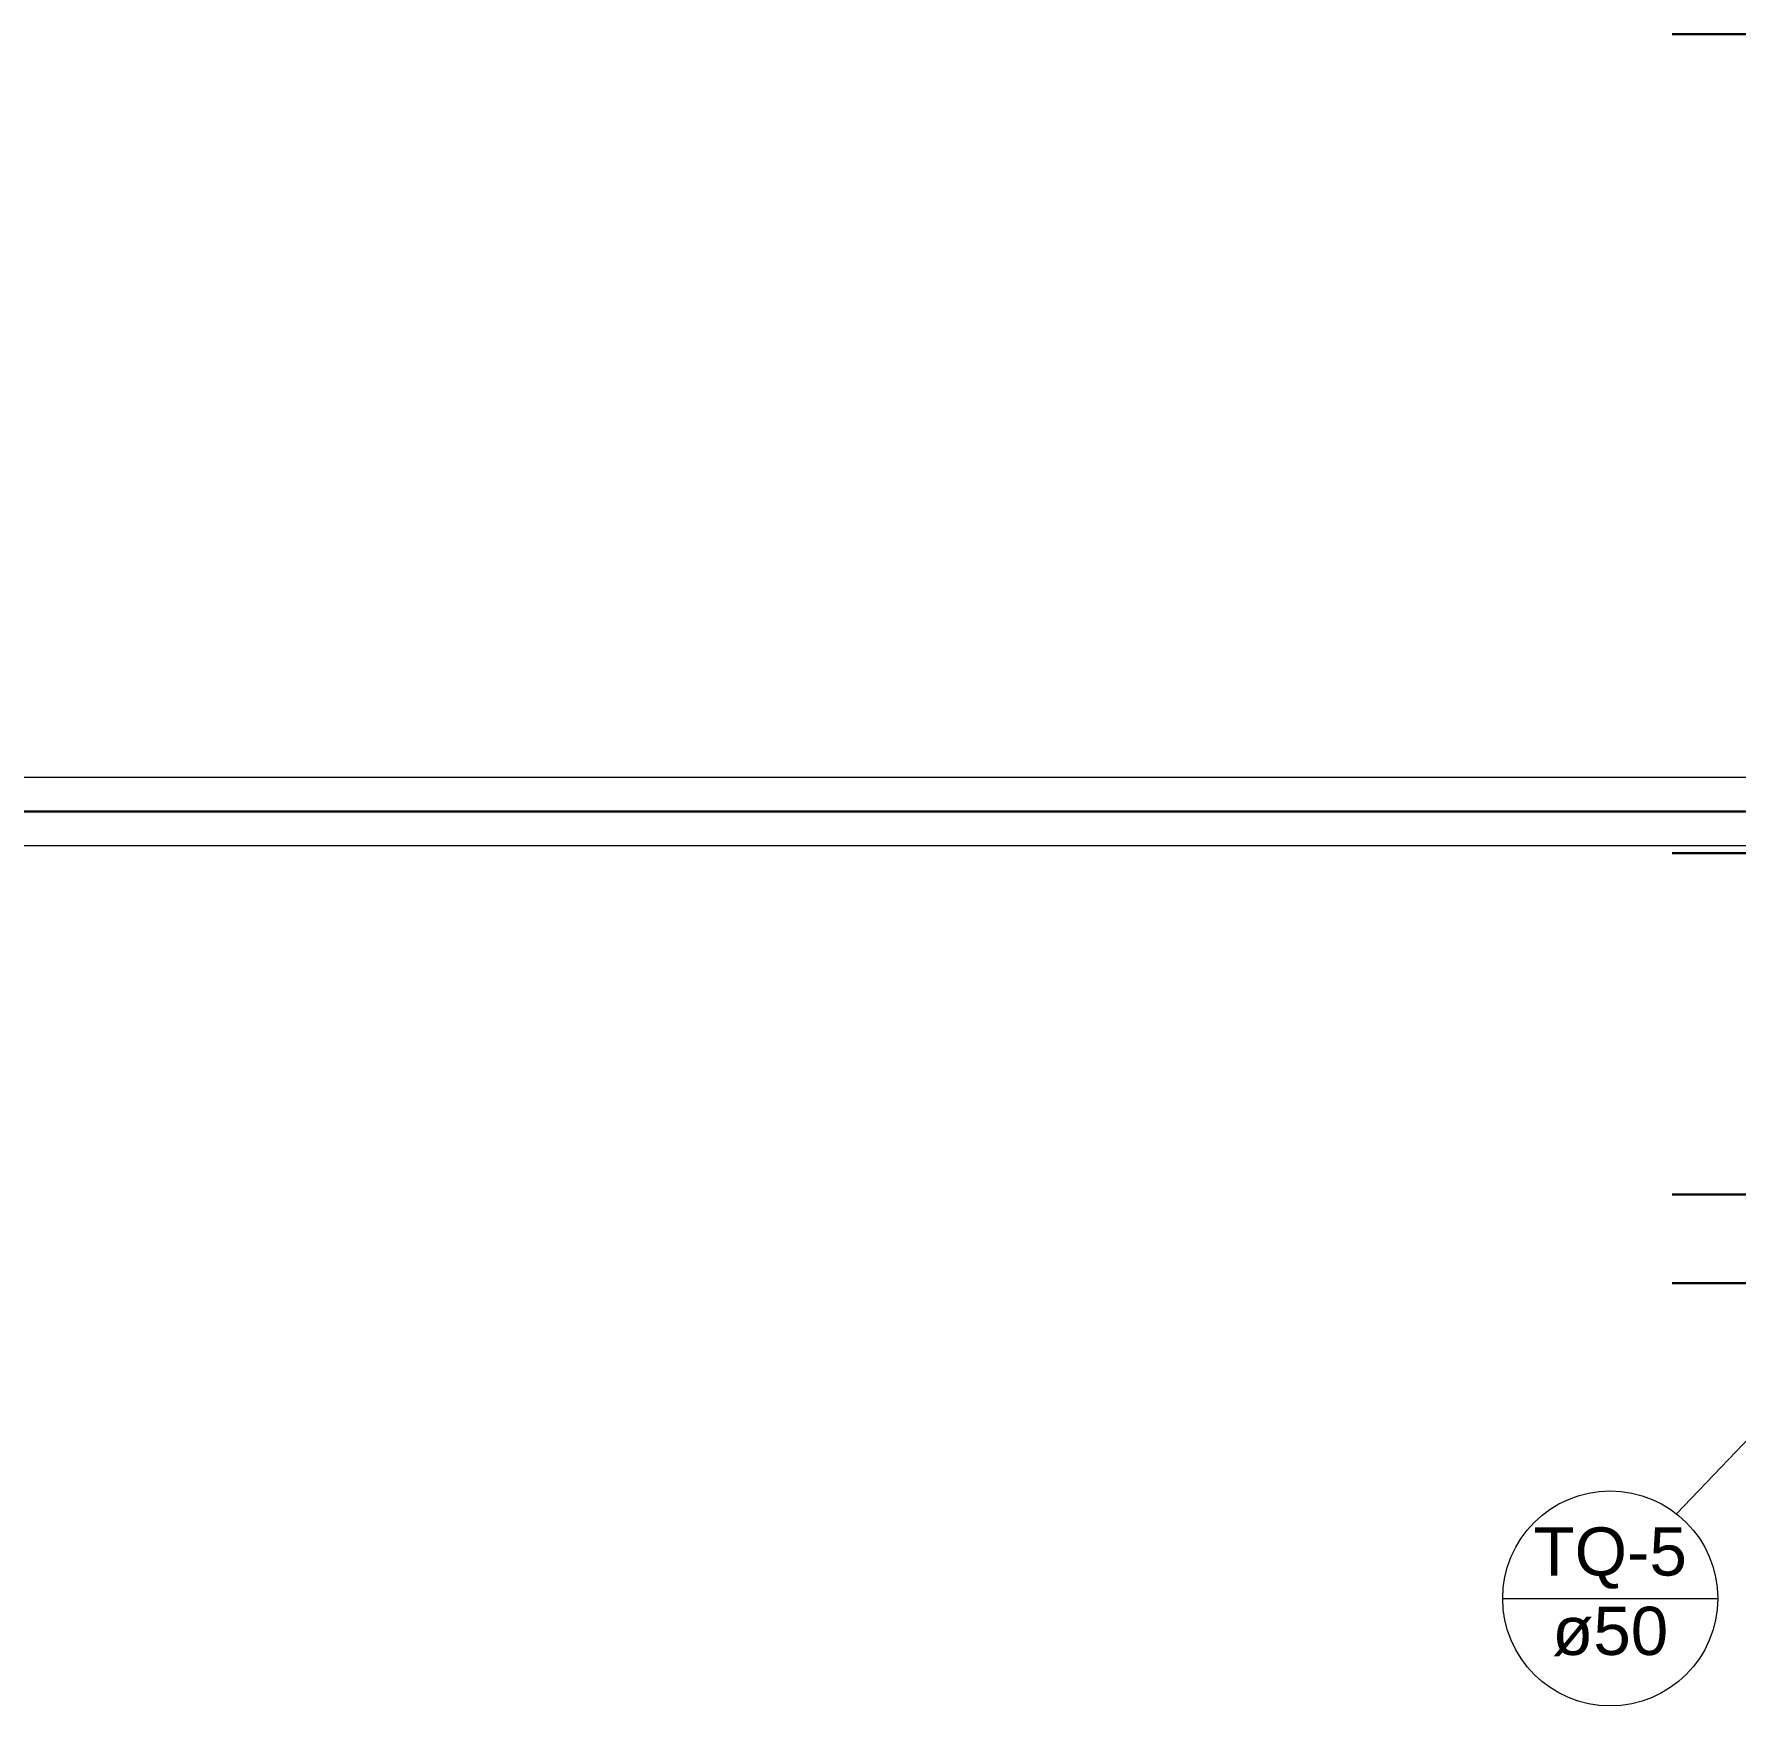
# Model space of a CAD drawing. Header units: inches. Extents: x -27 to 114, y -35 to 60.
# Drawn here: x 47.649 to 50.142, y -28.37 to -25.921 of the extents above; entities that cross this region are included whole.
import ezdxf

# ---------------------------------------------------------------- set-up
doc = ezdxf.new("R2010")
doc.units = ezdxf.units.IN
doc.header["$LTSCALE"] = 10
doc.header["$MEASUREMENT"] = 0
for name, color, linetype, lineweight in [('TQ-Indicação coluna', 5, 'Continuous', 20), ('TQ-Seção tubo', 160, 'Continuous', 20), ('TQ-Textos coluna', 7, 'Continuous', 20), ('TQ-Tubos', 6, 'Continuous', 30), ('xeixo', 3, 'Continuous', 20), ('xparede', 7, 'Continuous', 30), ('xpiso', 4, 'Continuous', 30)]:
    doc.layers.add(name, color=color, linetype=linetype, lineweight=lineweight)
doc.styles.add('Arial', font='arial.ttf')

msp = doc.modelspace()

# ---------------------------------------------------------------- linework, layer by layer
at = {"layer": 'TQ-Indicação coluna'}
for p, q in [((50.3236, -27.8071), (50.055, -28.0888)), ((49.8002, -28.2127), (50.1152, -28.2127))]:
    msp.add_line(p, q, dxfattribs=at)
msp.add_circle((49.9577, -28.2127), 0.1575, dxfattribs=at)
at = {"layer": 'TQ-Seção tubo'}
for p, q in [((51.9556, -27.0101), (43.4206, -27.0101)), ((51.9556, -27.1101), (43.4206, -27.1101))]:
    msp.add_line(p, q, dxfattribs=at)
at = {"layer": 'TQ-Tubos'}
msp.add_line((52.3486, -27.0601), (43.3706, -27.0601), dxfattribs=at)
at = {"layer": 'xeixo'}
msp.add_line((52.3486, -27.0601), (50.0486, -27.0601), dxfattribs=at)
at = {"layer": 'xparede'}
for p, q in [((50.0486, -27.6211), (50.4361, -27.6211)), ((50.0486, -27.7511), (50.2186, -27.7511))]:
    msp.add_line(p, q, dxfattribs=at)
at = {"layer": 'xpiso'}
for p, q in [((54.6486, -25.9211), (50.0486, -25.9211)), ((54.6486, -27.1211), (50.0486, -27.1211))]:
    msp.add_line(p, q, dxfattribs=at)

# ---------------------------------------------------------------- texts
at = {"layer": 'TQ-Textos coluna', "char_height": 0.0706, "attachment_point": 8, "line_spacing_factor": 0.798, "style": 'Arial'}
for s, insert, width in [('TQ-5', (49.9577, -28.1986), 0.246315), ('ø50', (49.9577, -28.2974), 0.186586)]:
    msp.add_mtext(s, dxfattribs=dict(at, insert=insert, width=width))

doc.saveas('drawing.dxf')
